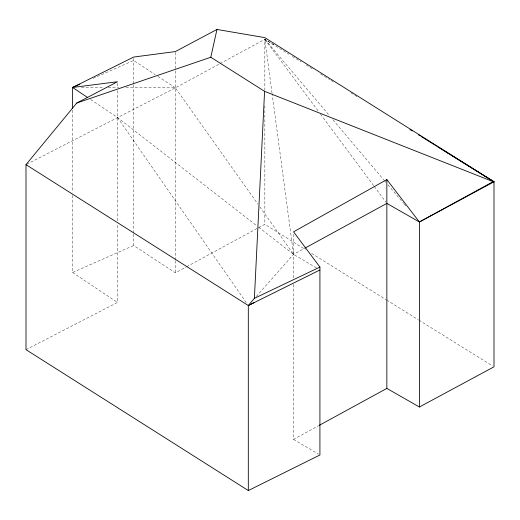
<?xml version="1.0" encoding="UTF-8"?>
<svg xmlns="http://www.w3.org/2000/svg" width="520" height="520" viewBox="0 0 520 520"><rect width="100%" height="100%" fill="white"/><g stroke="black" fill="none" stroke-linecap="round" stroke-linejoin="round"><path stroke-width="0.39" stroke-dasharray="2.6 1.95" d="M256.295 296.504L293.553 254.364L304.233 248.528M293.553 284.388L293.553 439.381L318.481 425.763M26.721 164.287L175.377 87.854L219.394 63.954M220.109 63.57L264.843 39.286L288.925 54.268M133.66 234.143L133.66 245.499L175.377 272.87L186.024 267.092M186.732 266.702L264.843 224.302L305.442 249.555M26 349.674L117.462 302.458L117.462 224.556M93.171 78.364L133.66 60.483L155.188 74.614M72.559 195.397L72.559 272.486L133.66 245.499M81.465 87.503L104.13 87.588M108.18 87.601L118.703 87.64M125.99 87.672L175.377 87.854L257.913 204.145M316.453 267.923L293.553 254.364L257.692 226.48M293.553 439.381L318.539 454.168M292.338 56.394L301.314 61.971M306.131 64.968L312.344 68.835M320.58 73.951L329.589 79.56M330.967 80.412L333.716 82.127M350.863 92.781L357.793 97.097M264.843 90.409L264.843 39.286L274.411 45.24M311.636 253.409L385.957 299.624M386.646 300.053L418.301 319.742M418.99 320.171L492.622 365.963M157.879 76.375L175.377 87.854M90.656 99.548L117.462 117.442L257.056 225.986M72.559 272.486L117.462 302.458M272.019 93.054L264.843 39.286L329.277 115.466M332.95 119.802L383.767 179.875M384.287 180.492L385.86 182.351M387.959 184.828L403.676 203.411M404.196 204.029L405.769 205.888M264.843 39.286L318.097 110.916M320.522 114.173L373.776 185.809M374.263 186.459L385.879 202.085M259.786 206.791L293.553 254.364L272.129 93.86M117.462 117.442L246.467 302.874M293.553 234.247L293.553 278.707M264.843 105.827L264.843 224.302M175.377 52.377L175.377 70.116M175.377 70.922L175.377 259.889M175.377 260.695L175.377 272.87M133.66 58.428L133.66 84.019M133.66 84.831L133.66 233.331M117.462 83.362L117.462 87.419M117.462 90.669L117.462 221.312M72.559 110.188L72.559 192.147"/><path stroke-width="0.78" d="M248.313 490.549L26 349.674L26 164.658L76.765 103.012L210.795 57.252L264.583 91.331L254.391 298.337L248.313 305.533L248.313 490.549L319.923 454.994L319.923 267.085L293.553 231.836L386.848 179.595L419.393 221.988L419.393 407.004L494 366.821L494 181.799L264.843 37.648L216.97 29.452L175.377 51.571L133.66 57.05L72.559 87.471L72.559 108.57M210.795 57.252L216.97 29.452M304.831 248.203L386.848 203.392L419.393 221.988L494 181.799L449.956 154.414M419.393 221.988L493.129 181.656L494 181.799L493.129 182.28M319.189 425.373L386.848 388.407L419.393 407.004M76.765 103.012L117.462 81.744L72.559 87.471L87.302 97.312M26 164.658L248.313 305.533L254.391 302.51M248.313 305.533L319.923 269.978M254.391 298.337L319.923 267.085M72.559 87.471L79.872 84.24M264.583 91.331L493.129 181.656M409.897 129.5L412.106 130.871M418.301 134.726L420.368 136.006M421.512 136.727L424.496 138.573M424.931 138.853L426.296 139.704M426.562 139.861L428.623 141.148M429.026 141.401L435.507 145.424M436.547 146.075L440.323 148.421M441.701 149.279L444.45 150.988M445.829 151.847L448.578 153.556M439.959 148.2L442.696 149.903M444.067 150.755L449.534 154.154M450.905 155.006L494 181.799M386.848 179.595L386.848 388.407"/></g></svg>
